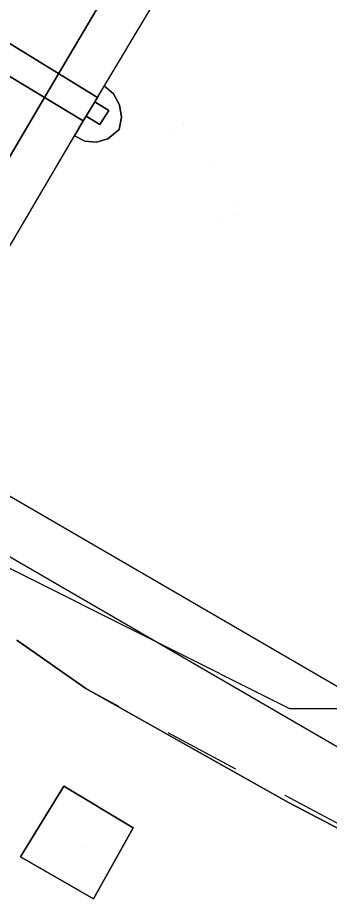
# Model space of a CAD drawing. Header units: metres. Extents: x 0 to 105485, y 0 to 425721.
# Drawn here: x 104937.75 to 104948.92, y 425405.58 to 425437.21 of the extents above; entities that cross this region are included whole.
import ezdxf
from ezdxf.enums import TextEntityAlignment as Align

# ---------------------------------------------------------------- set-up
doc = ezdxf.new("R2010")
doc.units = ezdxf.units.M
doc.header["$MEASUREMENT"] = 0
doc.linetypes.add('KG-PERCEEL-SO', pattern=[19, 5.5, -4, 5.5, -4])
for name, color, linetype, lineweight in [('B-XX-GR-BOOM-G', 90, 'Continuous', 13), ('B-XX-IE-MEUBILAIR-G', 7, 'Continuous', 18), ('B-XX-IE-MEUBILAIR_WATERWEGMEUBILAIR-G', 150, 'Continuous', 18), ('B-XX-KG-GRENS_PERCEEL-G', 150, 'KG-PERCEEL-SO', 18), ('B-XX-KW-KUNSTWERK_DEK-G', 170, 'Continuous', 18), ('B-XX-KW-KUNSTWERK_PIJLER-G', 170, 'Continuous', 18), ('B-XX-KW-KUNSTWERK_STEIGER-G', 170, 'Continuous', 18), ('B-XX-OG-BEBOUWING_STRAATNAAM-T', 7, 'Continuous', 18), ('B-XX-OG-GRENS-G', 7, 'Continuous', 18), ('B-XX-OG-WATER_HAVEN-G', 170, 'Continuous', 18), ('B-XX-VH-GESLOTENVERHARDING-G', 10, 'Continuous', 18), ('B-XX-VH-ONVERHARD_ZAND-G', 210, 'Continuous', 18), ('B-XX-VH-OPENVERHARDING-G', 90, 'Continuous', 18)]:
    doc.layers.add(name, color=color, linetype=linetype, lineweight=lineweight)

msp = doc.modelspace()

# ---------------------------------------------------------------- linework, layer by layer
at = {"layer": 'B-XX-GR-BOOM-G', "color": 0, "true_color": 0x604a38}
msp.add_polyline3d([(104940.106, 425407.553, 2.942), (104940.106, 425407.553, 5.742)], dxfattribs=at)
at = {"layer": 'B-XX-IE-MEUBILAIR-G', "color": 0, "true_color": 0x604a38}
msp.add_polyline3d([(104945.488, 425430.521, 0), (104945.488, 425430.521, 1.5)], dxfattribs=at)
at = {"layer": 'B-XX-IE-MEUBILAIR_WATERWEGMEUBILAIR-G', "color": 0, "true_color": 0x604a38}
for points in [[(104943.709, 425433.433, 0), (104943.709, 425433.433, 1.5)], [(104943.208, 425433.126, 0), (104943.208, 425433.126, 1.5)], [(104944.621, 425431.838, 0), (104944.621, 425431.838, 1.5)], [(104945.561, 425430.139, 0), (104945.561, 425430.139, 1.5)], [(104945.046, 425429.893, 0), (104945.046, 425429.893, 1.5)], [(104938.887, 425416.923, 0), (104938.887, 425416.923, 1.5)]]:
    msp.add_polyline3d(points, dxfattribs=at)
at = {"layer": 'B-XX-KG-GRENS_PERCEEL-G', "ltscale": 0.5, "flags": 128}
msp.add_lwpolyline([(104919.418, 425432.296), (104920.036, 425433.195), (104935.29, 425423.997), (104932.218, 425418.819), (104940.197, 425413.222), (104963.12, 425400.959), (104978.335, 425403.002)], dxfattribs=at)
at = {"layer": 'B-XX-KW-KUNSTWERK_DEK-G', "ltscale": 0.5}
msp.add_lwpolyline([(104933.841, 425438.964), (104930.926, 425434.03), (104927.79, 425428.48), (104927.468, 425427.957), (104928.661, 425427.249), (104928.681, 425427.237), (104929.171, 425426.947), (104929.213, 425426.922), (104932.395, 425425.035), (104932.926, 425424.721), (104933.003, 425424.675), (104933.057, 425424.643), (104934.318, 425423.896), (104934.403, 425423.845), (104934.696, 425424.328), (104939.785, 425432.99), (104943.514, 425439.216)], dxfattribs=at)
at = {"layer": 'B-XX-KW-KUNSTWERK_PIJLER-G', "ltscale": 0.5}
for points in [[(104933.649, 425438.64), (104933.555, 425438.48), (104933.222, 425437.917), (104933.116, 425437.736), (104940.104, 425433.523), (104940.202, 425433.686), (104940.512, 425434.204), (104940.606, 425434.36)], [(104940.606, 425434.36), (104940.512, 425434.204), (104941.022, 425433.897), (104940.698, 425433.388), (104940.202, 425433.686), (104940.104, 425433.523), (104939.785, 425432.99), (104940.161, 425432.798), (104940.581, 425432.758), (104940.987, 425432.875), (104941.385, 425433.215), (104941.474, 425433.654), (104941.404, 425434.097), (104941.185, 425434.489), (104940.853, 425434.773)], [(104940.512, 425434.204), (104940.202, 425433.686), (104940.698, 425433.388), (104941.022, 425433.897)]]:
    msp.add_lwpolyline(points, close=True, dxfattribs=at)
at = {"layer": 'B-XX-KW-KUNSTWERK_STEIGER-G', "ltscale": 0.5}
msp.add_lwpolyline([(104991.599, 425410.515), (104974.566, 425405.641), (104963.876, 425404.772), (104935.168, 425421.427), (104934.18, 425419.835), (104963.452, 425402.891), (104974.906, 425403.771), (104994.855, 425409.456)], dxfattribs=at)
at = {"layer": 'B-XX-OG-GRENS-G'}
msp.add_polyline3d([(105062.5, 425437.5, 2.468), (105052.5, 425432.5, 1.36), (105042.5, 425427.5, 0.669), (105032.5, 425422.5, 2.181), (105027.5, 425417.5, 2.009), (105017.5, 425412.5, 0.48), (105007.5, 425412.5, 1.892), (105002.5, 425412.5, 1.731), (104997.5, 425412.5, 0.915), (104992.5, 425412.5, 1.49), (104987.5, 425407.5, 1.735), (104977.5, 425402.5, 1.981), (104972.5, 425402.5, 1.96), (104967.5, 425402.5, 1.951), (104962.5, 425402.5, 1.976), (104952.5, 425412.5, 3.462), (104947.5, 425412.5, 3.482), (104937.5, 425417.5, 2.962), (104932.5, 425422.5, 3.641), (104927.5, 425427.5, 3.738), (104922.5, 425432.5, 3.453), (104917.5, 425432.5, 3.308), (104902.5, 425432.5, 2.581)], dxfattribs=at)
at = {"layer": 'B-XX-OG-WATER_HAVEN-G', "ltscale": 0.5}
msp.add_lwpolyline([(104933.649, 425438.64), (104940.606, 425434.36), (104940.853, 425434.773), (104941.185, 425434.489), (104941.404, 425434.097), (104941.474, 425433.654), (104941.385, 425433.215), (104940.987, 425432.875), (104940.581, 425432.758), (104940.161, 425432.798), (104939.785, 425432.99), (104940.104, 425433.523), (104933.116, 425437.736), (104932.851, 425437.288), (104932.524, 425437.393), (104932.214, 425437.644), (104932.026, 425437.996), (104931.99, 425438.394), (104932.112, 425438.774), (104932.292, 425438.984), (104932.653, 425439.206), (104933.07, 425439.28), (104933.485, 425439.195), (104933.841, 425438.964)], close=True, dxfattribs=at)
msp.add_lwpolyline([(104937.725, 425414.956), (104940.197, 425413.222), (104945.815, 425410.066), (104947.455, 425409.144), (104951.886, 425406.829)], dxfattribs=at)
at = {"layer": 'B-XX-VH-GESLOTENVERHARDING-G', "ltscale": 0.5}
for points in [[(104947.275, 425448.956), (104942.934, 425451.513), (104934.367, 425436.982), (104928.661, 425427.249), (104928.681, 425427.237), (104929.171, 425426.947), (104929.213, 425426.922), (104932.395, 425425.035), (104932.926, 425424.721), (104933.003, 425424.675), (104938.715, 425434.36), (104945.608, 425445.992)], [(104933.003, 425424.675), (104933.057, 425424.643), (104934.318, 425423.896), (104934.403, 425423.845), (104934.696, 425424.328), (104939.785, 425432.99), (104943.514, 425439.216), (104946.042, 425443.642), (104945.204, 425444.142), (104947.881, 425448.599), (104947.275, 425448.956), (104945.608, 425445.992), (104938.715, 425434.36)]]:
    msp.add_lwpolyline(points, close=True, dxfattribs=at)
at = {"layer": 'B-XX-VH-ONVERHARD_ZAND-G', "ltscale": 0.5}
msp.add_lwpolyline([(104941.889, 425408.24), (104939.406, 425409.736), (104937.858, 425407.201), (104940.474, 425405.707)], close=True, dxfattribs=at)
at = {"layer": 'B-XX-VH-OPENVERHARDING-G', "ltscale": 0.5}
msp.add_lwpolyline([(104951.886, 425406.829), (104947.455, 425409.144), (104945.815, 425410.066), (104940.197, 425413.222), (104937.725, 425414.956)], dxfattribs=at)
msp.add_lwpolyline([(104937.858, 425407.201), (104939.406, 425409.736), (104941.889, 425408.24), (104940.474, 425405.707)], close=True, dxfattribs=at)

# ---------------------------------------------------------------- texts
at = {"layer": 'B-XX-OG-BEBOUWING_STRAATNAAM-T'}
msp.add_text('Engelenburgerbrug', height=1.25, rotation=59.4, dxfattribs=at).set_placement((104933.785, 425432.665), align=Align.MIDDLE_CENTER)

doc.saveas('drawing.dxf')
